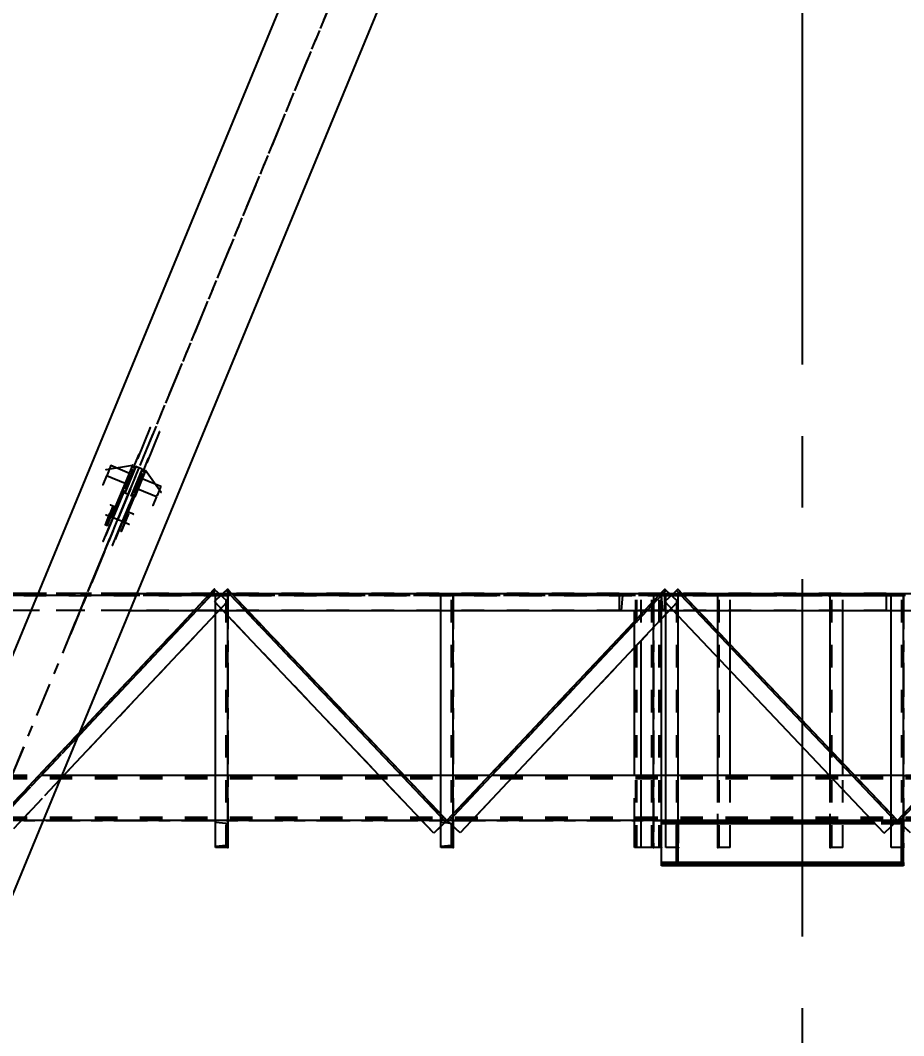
# Model space of a CAD drawing. Header units: millimetres. Extents: x 2368 to 8313, y 7493 to 11698.
# Drawn here: x 5138.1 to 5216.6, y 11254.3 to 11344.5 of the extents above; entities that cross this region are included whole.
import ezdxf

# ---------------------------------------------------------------- set-up
doc = ezdxf.new("R2010")
doc.units = ezdxf.units.MM
for name, pattern in [('CENTER', [50.8, 31.75, -6.35, 6.35, -6.35]), ('XKITLINE00', [0]), ('XKITLINE02', [4, 2, -2]), ('XKITLINE03', [6, 3, -1, 1, -1])]:
    doc.linetypes.add(name, pattern=pattern)
doc.styles.add('ROMANS', font='romans.shx')
doc.dimstyles.new('MD300', dxfattribs={"dimtxt": 2.5, "dimasz": 2.5, "dimexe": 1, "dimexo": 1, "dimgap": 0.5, "dimtad": 1, "dimdec": 1, "dimlfac": 50, "dimrnd": 0.5, "dimdsep": 46, "dimtxsty": 'ROMANS', "dimcen": 1, "dimclrd": 146, "dimclre": 146, "dimclrt": 30, "dimadec": 1, "dimazin": 2, "dimtfac": 1, "dimtdec": 1, "dimtmove": 0, "dimatfit": 1, "dimfxl": 1, "dimtolj": 1, "dimtzin": 0, "dimlwd": -1, "dimlwe": -1, "dimarcsym": 0})

# ---------------------------------------------------------------- blocks, each defined once
blk = doc.blocks.new('*D36')
at = {"color": 146, "transparency": 16777216}
for p, q in [((3888.588, 11276.272), (3888.588, 10979.265)), ((5216.588, 11054.98), (5216.588, 10979.265)), ((3891.088, 10980.265), (5214.088, 10980.265))]:
    blk.add_line(p, q, dxfattribs=at)
for points in [[(3891.088, 10980.681), (3891.088, 10979.848), (3888.588, 10980.265)], [(5214.088, 10980.681), (5214.088, 10979.848), (5216.588, 10980.265)]]:
    blk.add_solid(points, dxfattribs=at)
at = {"layer": 'Defpoints', "color": 0, "transparency": 16777216}
for p in [(3888.588, 11277.272), (5216.588, 11055.98), (5216.588, 10980.265)]:
    blk.add_point(p, dxfattribs=at)
at = {"color": 30, "transparency": 16777216, "insert": (4552.588, 10982.015), "char_height": 2.5, "attachment_point": 5, "style": 'ROMANS'}
blk.add_mtext('\\A1;66400', dxfattribs=at)
blk = doc.blocks.new('*D38')
at = {"color": 146, "transparency": 16777216}
for p, q in [((3888.584, 11276.27), (3888.584, 10968.162)), ((6544.588, 11276.271), (6544.588, 10968.162)), ((6542.088, 10969.162), (3891.084, 10969.162))]:
    blk.add_line(p, q, dxfattribs=at)
for points in [[(3891.084, 10969.579), (3891.084, 10968.745), (3888.584, 10969.162)], [(6542.088, 10969.579), (6542.088, 10968.745), (6544.588, 10969.162)]]:
    blk.add_solid(points, dxfattribs=at)
at = {"layer": 'Defpoints', "color": 0, "transparency": 16777216}
for p in [(3888.584, 11277.27), (6544.588, 11277.271), (3888.584, 10969.162)]:
    blk.add_point(p, dxfattribs=at)
at = {"color": 30, "transparency": 16777216, "insert": (5216.586, 10970.912), "char_height": 2.5, "attachment_point": 5, "style": 'ROMANS'}
blk.add_mtext('\\A1;132800', dxfattribs=at)

msp = doc.modelspace()

# ---------------------------------------------------------------- linework, layer by layer
at = {"color": 6, "linetype": 'CENTER'}
msp.add_line((5207.5882, 10907.5139), (5207.5882, 11495.735), dxfattribs=at)
at = {"color": 8, "linetype": 'XKITLINE03'}
for p, q in [((5052.5881, 11072.0118), (5216.5881, 11469.2205)), ((5052.5882, 11072.0118), (5216.5882, 11469.2205)), ((5142.1956, 11289.0414), (5201.3733, 11432.37)), ((5149.6662, 11308.3145), (5146.8495, 11301.4925)), ((5150.4981, 11307.971), (5147.6814, 11301.149)), ((5145.8721, 11299.1252), (5148.6888, 11305.9471)), ((5146.704, 11298.7817), (5149.5206, 11305.6037)), ((5145.7456, 11304.5836), (5148.1025, 11304.9728)), ((5146.1632, 11304.94), (5145.8303, 11304.1336)), ((5147.827, 11304.253), (5146.1632, 11304.94)), ((5146.5951, 11301.2694), (5147.827, 11304.253)), ((5148.1025, 11304.9728), (5147.1415, 11302.645)), ((5147.4447, 11302.4887), (5148.4278, 11304.8696)), ((5148.9454, 11304.6559), (5147.9624, 11302.275)), ((5149.2487, 11304.4995), (5148.2876, 11302.1718)), ((5148.4278, 11304.8696), (5148.6894, 11304.7695)), ((5148.6894, 11304.7695), (5148.9454, 11304.6559)), ((5150.6445, 11302.561), (5149.2487, 11304.4995)), ((5145.7901, 11304.0364), (5145.4572, 11303.2301)), ((5147.4539, 11303.3495), (5145.7901, 11304.0364)), ((5146.2221, 11300.3659), (5147.4539, 11303.3495)), ((5147.7043, 11300.8115), (5148.9362, 11303.7951)), ((5148.9362, 11303.7951), (5150.6, 11303.1081)), ((5147.9046, 11302.8688), (5142.5794, 11289.9711)), ((5146.8777, 11300.3817), (5148.0168, 11303.1404)), ((5147.3313, 11299.9079), (5148.5631, 11302.8915)), ((5147.7008, 11302.3751), (5147.4447, 11302.4887)), ((5148.5631, 11302.8915), (5150.2269, 11302.2046)), ((5150.6, 11303.1081), (5150.2671, 11302.3017)), ((5146.8495, 11301.4925), (5145.4885, 11298.1961)), ((5146.133, 11301.4602), (5146.5951, 11301.2694)), ((5150.2269, 11302.2046), (5149.894, 11301.3982)), ((5145.6783, 11299.6776), (5146.0911, 11300.6775)), ((5145.7599, 11300.5567), (5146.2221, 11300.3659)), ((5145.8261, 11299.6165), (5146.239, 11300.6165)), ((5146.3224, 11301.2377), (5145.9096, 11300.2378)), ((5146.4703, 11301.1767), (5146.0574, 11300.1768)), ((5147.6814, 11301.149), (5146.3204, 11297.8526)), ((5147.7274, 11300.6576), (5147.3145, 11299.6577)), ((5148.1665, 11300.6207), (5147.7043, 11300.8115)), ((5145.9096, 11300.2378), (5145.6783, 11299.6776)), ((5146.0574, 11300.1768), (5145.8261, 11299.6165)), ((5147.3313, 11299.9081), (5146.2222, 11300.3661)), ((5146.2274, 11298.8065), (5146.8777, 11300.3817)), ((5147.0832, 11299.0975), (5147.4961, 11300.0974)), ((5147.3145, 11299.6577), (5147.0832, 11299.0975)), ((5147.7934, 11299.7171), (5147.3313, 11299.9079)), ((5142.6104, 11290.0462), (5146.2274, 11298.8065)), ((5145.4885, 11298.1961), (5145.8721, 11299.1252)), ((5146.3204, 11297.8526), (5146.704, 11298.7817)), ((5142.5794, 11289.9711), (5142.6104, 11290.0462))]:
    msp.add_line(p, q, dxfattribs=at)
at = {"color": 8, "linetype": 'XKITLINE00'}
for p, q in [((5202.1352, 11444.848), (5135.4451, 11283.3241)), ((5209.6449, 11441.7713), (5116.544, 11216.2805))]:
    msp.add_line(p, q, dxfattribs=at)
at = {"color": 4, "linetype": 'XKITLINE03'}
msp.add_line((5146.4785, 11293.4162), (5069.5913, 11293.4162), dxfattribs=at)
at = {"color": 7, "linetype": 'XKITLINE00'}
for p, q in [((5139.682, 11293.5862), (5134.4319, 11293.5862)), ((5148.462, 11293.5862), (5284.7143, 11293.5862)), ((5155.3565, 11293.9644), (5155.0004, 11293.5862)), ((5155.473, 11293.8547), (5155.2201, 11293.5862)), ((5155.7581, 11293.5862), (5155.3565, 11293.9644)), ((5156.5192, 11293.9667), (5156.118, 11293.5862)), ((5156.6595, 11293.5862), (5156.4031, 11293.8566)), ((5156.88, 11293.5862), (5156.5192, 11293.9667)), ((5195.0004, 11293.5862), (5195.3565, 11293.9644)), ((5195.2201, 11293.5862), (5195.473, 11293.8547)), ((5195.7581, 11293.5862), (5195.3565, 11293.9644)), ((5196.118, 11293.5862), (5196.5192, 11293.9667)), ((5196.6595, 11293.5862), (5196.4031, 11293.8566)), ((5196.88, 11293.5862), (5196.5192, 11293.9667)), ((5139.0627, 11292.0862), (5134.4319, 11292.0862)), ((5155.4591, 11291.7394), (5141.6395, 11277.062)), ((5153.8078, 11292.0862), (5143.1841, 11280.8031)), ((5153.588, 11292.0862), (5143.3557, 11281.2188)), ((5147.8427, 11292.0862), (5285.3336, 11292.0862)), ((5155.4591, 11271.0162), (5155.4591, 11292.0862)), ((5156.5591, 11271.0162), (5156.5591, 11292.0862)), ((5174.8482, 11272.3152), (5156.5591, 11291.5995)), ((5175.893, 11273.3061), (5158.0821, 11292.0862)), ((5176.0091, 11273.4162), (5158.3026, 11292.0862)), ((5175.4591, 11273.9961), (5175.4591, 11292.0862)), ((5193.588, 11292.0862), (5176.0091, 11273.4162)), ((5193.8078, 11292.0862), (5176.1256, 11273.3065)), ((5176.5591, 11274.0003), (5176.5591, 11292.0862)), ((5195.4591, 11291.7394), (5177.174, 11272.3194)), ((5192.6592, 11291.0997), (5192.6592, 11292.0862)), ((5193.2591, 11291.7369), (5193.2591, 11292.0862)), ((5195.4591, 11271.0162), (5195.4591, 11292.0862)), ((5196.5591, 11271.0162), (5196.5591, 11292.0862)), ((5214.8482, 11272.3152), (5196.5591, 11291.5995)), ((5215.893, 11273.3061), (5198.0821, 11292.0862)), ((5216.0091, 11273.4162), (5198.3026, 11292.0862)), ((5200.0591, 11290.2341), (5200.0591, 11292.0862)), ((5201.1591, 11289.0743), (5201.1591, 11292.0862)), ((5210.0591, 11279.69), (5210.0591, 11292.0862)), ((5211.1591, 11278.5301), (5211.1591, 11292.0862)), ((5215.4591, 11273.9961), (5215.4591, 11292.0862)), ((5216.5591, 11271.0162), (5216.5591, 11292.0862)), ((5194.3591, 11277.4162), (5194.3591, 11290.5712)), ((5195.0592, 11277.4162), (5195.0592, 11291.3146)), ((5192.6592, 11277.4162), (5192.6592, 11288.7657)), ((5193.2591, 11277.4162), (5193.2591, 11289.4029)), ((5200.0591, 11277.4162), (5200.0591, 11287.909)), ((5201.1591, 11277.4162), (5201.1591, 11286.7492)), ((5155.4591, 11277.4162), (5141.9729, 11277.4162)), ((5170.0105, 11277.4162), (5156.5591, 11277.4162)), ((5175.4591, 11277.4162), (5172.2156, 11277.4162)), ((5179.7753, 11277.4162), (5176.5591, 11277.4162)), ((5195.4591, 11277.4162), (5181.9729, 11277.4162)), ((5210.0105, 11277.4162), (5196.5591, 11277.4162)), ((5215.4591, 11277.4162), (5212.2156, 11277.4162)), ((5216.5591, 11277.4162), (5235.4591, 11277.4162)), ((5175.4591, 11271.0162), (5175.4591, 11273.7636)), ((5176.5591, 11271.0162), (5176.5591, 11273.7669)), ((5215.4591, 11271.0162), (5215.4591, 11273.7636)), ((5155.4591, 11273.4162), (5140.1342, 11273.4162)), ((5173.804, 11273.4162), (5156.5591, 11273.4162)), ((5175.4591, 11272.8946), (5174.8482, 11272.3152)), ((5176.0091, 11273.4162), (5175.893, 11273.3061)), ((5175.893, 11273.3061), (5175.893, 11273.3061)), ((5176.0091, 11273.4162), (5176.1256, 11273.3065)), ((5176.1256, 11273.3065), (5176.1256, 11273.3065)), ((5177.174, 11272.3194), (5176.5591, 11272.8983)), ((5195.4591, 11273.4162), (5178.2067, 11273.4162)), ((5192.6592, 11271.0162), (5192.6592, 11273.4162)), ((5193.2591, 11271.0162), (5193.2591, 11273.4162)), ((5194.3591, 11271.0162), (5194.3591, 11273.4162)), ((5195.0591, 11273.4162), (5195.0591, 11273.2462)), ((5195.4591, 11273.4162), (5195.0591, 11273.4162)), ((5195.4591, 11273.2142), (5195.0591, 11273.2462)), ((5195.0591, 11273.2462), (5195.0593, 11273.2462)), ((5195.0592, 11271.0162), (5195.0592, 11273.2462)), ((5195.4591, 11273.1398), (5195.0593, 11273.1398)), ((5213.804, 11273.4162), (5196.5591, 11273.4162)), ((5213.9652, 11273.2462), (5196.5591, 11273.2462)), ((5214.0661, 11273.1398), (5196.5591, 11273.1398)), ((5214.8482, 11272.3152), (5215.4591, 11272.8946)), ((5215.893, 11273.3061), (5216.0091, 11273.4162)), ((5215.893, 11273.3061), (5215.893, 11273.3061)), ((5216.5591, 11273.4162), (5235.4591, 11273.4162)), ((5217.174, 11272.3194), (5216.5591, 11272.8984)), ((5156.5591, 11271.0162), (5155.4591, 11271.0162)), ((5176.5591, 11271.0162), (5175.4591, 11271.0162)), ((5193.2591, 11271.0162), (5192.6592, 11271.0162)), ((5194.3591, 11271.0162), (5193.2591, 11271.0162)), ((5195.0592, 11271.0162), (5194.3591, 11271.0162)), ((5195.0593, 11269.6926), (5195.0593, 11271.0162)), ((5196.5591, 11271.0162), (5195.4591, 11271.0162)), ((5196.3891, 11269.6926), (5196.3891, 11271.0162)), ((5196.5591, 11269.4162), (5196.5591, 11271.0162)), ((5216.5591, 11271.0162), (5215.4591, 11271.0162)), ((5216.3891, 11269.6926), (5216.3891, 11271.0162)), ((5216.5591, 11269.4162), (5216.5591, 11271.0162)), ((5195.0591, 11269.5862), (5196.3891, 11269.6926)), ((5195.0591, 11269.5862), (5195.0591, 11269.4162)), ((5195.0591, 11269.5862), (5195.0593, 11269.5862)), ((5196.5593, 11269.4162), (5195.0591, 11269.4162)), ((5195.0593, 11269.6926), (5195.0593, 11269.5862)), ((5196.3891, 11269.6926), (5195.0593, 11269.6926)), ((5196.3891, 11269.6926), (5196.3893, 11269.6926)), ((5216.3891, 11269.6926), (5196.5591, 11269.6926)), ((5215.0591, 11269.5862), (5196.5591, 11269.5862)), ((5215.0591, 11269.4162), (5196.5591, 11269.4162)), ((5215.0591, 11269.5862), (5216.3891, 11269.6926)), ((5215.0591, 11269.5862), (5215.0591, 11269.4162)), ((5215.0591, 11269.5862), (5215.0593, 11269.5862)), ((5216.5593, 11269.4162), (5215.0591, 11269.4162)), ((5216.3891, 11269.6926), (5216.3893, 11269.6926))]:
    msp.add_line(p, q, dxfattribs=at)
at = {"color": 3, "linetype": 'XKITLINE02'}
for p, q in [((5195.3193, 11293.5862), (5134.4319, 11293.5862)), ((5134.4319, 11293.4162), (5298.7444, 11293.4162)), ((5195.0429, 11293.4162), (5134.4319, 11293.4162)), ((5155.3565, 11293.9644), (5136.0091, 11273.4162)), ((5155.473, 11293.8547), (5136.1256, 11273.3065)), ((5148.462, 11293.5862), (5139.682, 11293.5862)), ((5155.0004, 11293.5862), (5153.588, 11292.0862)), ((5155.2201, 11293.5862), (5153.8078, 11292.0862)), ((5155.3565, 11293.9644), (5155.3565, 11293.9644)), ((5156.5214, 11292.8676), (5155.3565, 11293.9644)), ((5156.118, 11293.5862), (5155.3582, 11292.8657)), ((5156.5192, 11293.9667), (5155.3583, 11292.8657)), ((5155.4591, 11292.0862), (5155.4591, 11293.4162)), ((5156.5591, 11293.4162), (5155.4591, 11293.4162)), ((5156.5592, 11293.4162), (5155.4591, 11293.4162)), ((5155.4592, 11271.0162), (5155.4591, 11293.4162)), ((5155.473, 11293.8547), (5155.473, 11293.8547)), ((5156.5214, 11292.8676), (5155.7581, 11293.5862)), ((5156.5192, 11293.9667), (5156.4031, 11293.8566)), ((5175.893, 11273.3061), (5156.4031, 11293.8566)), ((5156.4191, 11271.0162), (5156.4191, 11293.4162)), ((5156.4192, 11271.0162), (5156.4191, 11293.4162)), ((5176.0091, 11273.4162), (5156.5192, 11293.9667)), ((5156.5591, 11292.0862), (5156.5591, 11293.4162)), ((5156.5592, 11271.0162), (5156.5591, 11293.4162)), ((5158.0821, 11292.0862), (5156.6595, 11293.5862)), ((5158.3026, 11292.0862), (5156.88, 11293.5862)), ((5175.4591, 11292.0862), (5175.4591, 11293.4162)), ((5176.5591, 11293.4162), (5175.4591, 11293.4162)), ((5176.5592, 11293.4162), (5175.4591, 11293.4162)), ((5175.4592, 11271.0162), (5175.4591, 11293.4162)), ((5195.3565, 11293.9644), (5176.0091, 11273.4162)), ((5195.473, 11293.8547), (5176.1256, 11273.3065)), ((5176.4191, 11271.0162), (5176.4191, 11293.4162)), ((5176.4192, 11271.0162), (5176.4191, 11293.4162)), ((5176.5591, 11292.0862), (5176.5591, 11293.4162)), ((5176.5592, 11271.0162), (5176.5591, 11293.4162)), ((5191.319, 11293.5863), (5191.319, 11292.0863)), ((5215.0303, 11293.5863), (5191.319, 11293.5863)), ((5195.3193, 11293.5863), (5191.319, 11293.5863)), ((5191.319, 11293.5863), (5191.319, 11292.0863)), ((5191.3193, 11293.5863), (5191.3193, 11292.0863)), ((5191.3193, 11293.5862), (5191.3193, 11292.0862)), ((5191.5954, 11293.4163), (5191.489, 11292.0863)), ((5191.5954, 11293.4163), (5191.489, 11292.0863)), ((5191.5957, 11293.4163), (5191.4893, 11292.0863)), ((5191.5957, 11293.4162), (5191.4893, 11292.0862)), ((5215.0303, 11293.4163), (5191.5954, 11293.4163)), ((5195.0429, 11293.4163), (5191.5954, 11293.4163)), ((5195.0592, 11293.4162), (5192.6592, 11293.4162)), ((5192.6592, 11273.4162), (5192.6592, 11293.4162)), ((5192.7952, 11271.0162), (5192.7952, 11293.4162)), ((5192.872, 11271.0162), (5192.872, 11293.4162)), ((5194.3592, 11293.4162), (5193.2591, 11293.4162)), ((5193.2592, 11271.0162), (5193.2591, 11293.4162)), ((5193.588, 11292.0862), (5195.0004, 11293.5862)), ((5193.8078, 11292.0862), (5195.2201, 11293.5862)), ((5194.2192, 11271.0162), (5194.2191, 11293.4162)), ((5194.3592, 11271.0162), (5194.3591, 11293.4162)), ((5195.0592, 11293.4162), (5194.8464, 11293.4162)), ((5194.8464, 11271.0162), (5194.8464, 11293.4162)), ((5194.9232, 11271.0162), (5194.9232, 11293.4162)), ((5195.0427, 11293.4163), (5195.1491, 11292.0863)), ((5195.0427, 11293.4163), (5195.1491, 11292.0863)), ((5195.0429, 11293.4163), (5195.1493, 11292.0863)), ((5195.0429, 11293.4162), (5195.1493, 11292.0862)), ((5195.0592, 11271.0162), (5195.0592, 11293.4162)), ((5195.3191, 11293.5863), (5195.3191, 11292.0863)), ((5195.3191, 11293.5863), (5195.3191, 11292.0863)), ((5195.3193, 11293.5863), (5215.0301, 11293.5863)), ((5195.3193, 11293.5863), (5195.3193, 11292.0863)), ((5195.3193, 11293.5862), (5195.3193, 11292.0862)), ((5195.3193, 11293.4163), (5215.0301, 11293.4163)), ((5196.5214, 11292.8676), (5195.3565, 11293.9644)), ((5195.3582, 11292.8657), (5196.118, 11293.5862)), ((5195.4591, 11292.0862), (5195.4591, 11293.4162)), ((5196.5591, 11293.4162), (5195.4591, 11293.4162)), ((5196.5214, 11292.8676), (5195.7581, 11293.5862)), ((5196.4191, 11271.0162), (5196.4191, 11293.4162)), ((5196.5591, 11292.0862), (5196.5591, 11293.4162)), ((5198.0821, 11292.0862), (5196.6595, 11293.5862)), ((5198.3026, 11292.0862), (5196.88, 11293.5862)), ((5200.0591, 11292.0862), (5200.0591, 11293.4162)), ((5201.1591, 11293.4162), (5200.0591, 11293.4162)), ((5200.0591, 11271.0162), (5200.0591, 11293.4162)), ((5200.1991, 11271.0162), (5200.1991, 11293.4162)), ((5200.1991, 11271.0162), (5200.1991, 11293.4162)), ((5201.1591, 11277.4162), (5201.1591, 11293.4162)), ((5201.1591, 11271.0162), (5201.1591, 11293.4162)), ((5210.0591, 11292.0862), (5210.0591, 11293.4162)), ((5211.1591, 11293.4162), (5210.0591, 11293.4162)), ((5210.0591, 11271.0162), (5210.0591, 11293.4162)), ((5210.1991, 11271.0162), (5210.1991, 11293.4162)), ((5210.1991, 11271.0162), (5210.1991, 11293.4162)), ((5211.1591, 11277.4162), (5211.1591, 11293.4162)), ((5211.1591, 11271.0162), (5211.1591, 11293.4162)), ((5215.0301, 11293.5863), (5215.0301, 11292.0863)), ((5215.0301, 11293.4163), (5215.0301, 11292.0863)), ((5215.0303, 11293.5863), (5215.0303, 11292.0863)), ((5215.0303, 11293.4163), (5215.0303, 11292.0863)), ((5215.4591, 11292.0862), (5215.4591, 11293.4162)), ((5216.5591, 11293.4162), (5215.4591, 11293.4162)), ((5216.5592, 11293.4162), (5215.4591, 11293.4162)), ((5215.4592, 11271.0162), (5215.4591, 11293.4162)), ((5216.1256, 11273.3065), (5235.473, 11293.8547)), ((5216.4191, 11271.0162), (5216.4191, 11293.4162)), ((5216.4192, 11271.0162), (5216.4191, 11293.4162)), ((5216.5591, 11292.0862), (5216.5591, 11293.4162)), ((5216.5592, 11271.0162), (5216.5591, 11293.4162)), ((5156.5214, 11292.8676), (5137.174, 11272.3194)), ((5156.5591, 11291.5995), (5155.3582, 11292.8657)), ((5174.8482, 11272.3152), (5155.3583, 11292.8657)), ((5156.5214, 11292.8676), (5155.4591, 11291.7394)), ((5196.5214, 11292.8676), (5177.174, 11272.3194)), ((5196.5591, 11291.5995), (5195.3582, 11292.8657)), ((5195.4591, 11291.7394), (5196.5214, 11292.8676)), ((5195.3193, 11292.0862), (5134.4319, 11292.0862)), ((5147.8427, 11292.0862), (5139.0627, 11292.0862)), ((5215.0303, 11292.0863), (5191.319, 11292.0863)), ((5191.319, 11292.0863), (5191.489, 11292.0863)), ((5191.4893, 11292.0863), (5191.319, 11292.0863)), ((5193.2591, 11271.0162), (5193.2591, 11291.7369)), ((5195.3193, 11292.0863), (5195.1491, 11292.0863)), ((5195.1493, 11292.0862), (5195.3193, 11292.0862)), ((5195.3193, 11292.0863), (5215.0301, 11292.0863)), ((5192.6592, 11288.7657), (5192.6592, 11291.0997)), ((5200.0591, 11287.909), (5200.0591, 11290.2341)), ((5201.1591, 11286.7492), (5201.1591, 11289.0743)), ((5143.3557, 11281.2188), (5136.0091, 11273.4162)), ((5143.1841, 11280.8031), (5136.1256, 11273.3065)), ((5210.0591, 11271.0162), (5210.0591, 11279.69)), ((5211.1591, 11271.0162), (5211.1591, 11278.5301)), ((5298.7443, 11277.4162), (5134.4319, 11277.4162)), ((5298.7443, 11277.2462), (5134.4319, 11277.2462)), ((5298.7443, 11277.1398), (5134.4319, 11277.1398)), ((5298.7443, 11277.4162), (5134.432, 11277.4162)), ((5141.9729, 11277.4162), (5134.432, 11277.4162)), ((5298.7443, 11277.2462), (5134.432, 11277.2462)), ((5298.7443, 11277.1398), (5134.432, 11277.1398)), ((5141.6395, 11277.062), (5137.174, 11272.3194)), ((5156.5591, 11277.4162), (5155.4591, 11277.4162)), ((5172.2156, 11277.4162), (5170.0105, 11277.4162)), ((5176.5591, 11277.4162), (5175.4591, 11277.4162)), ((5181.9729, 11277.4162), (5179.7753, 11277.4162)), ((5192.6592, 11273.4162), (5192.6592, 11277.4162)), ((5193.2591, 11273.4162), (5193.2591, 11277.4162)), ((5194.3591, 11273.4162), (5194.3591, 11277.4162)), ((5195.0592, 11273.2462), (5195.0592, 11277.4162)), ((5196.5591, 11277.4162), (5195.4591, 11277.4162)), ((5200.0591, 11271.0162), (5200.0591, 11277.4162)), ((5201.1591, 11271.0162), (5201.1591, 11277.4162)), ((5212.2156, 11277.4162), (5210.0105, 11277.4162)), ((5216.5591, 11277.4162), (5215.4591, 11277.4162)), ((5216.0091, 11273.4162), (5219.7753, 11277.4162)), ((5298.7443, 11273.6926), (5134.4319, 11273.6926)), ((5298.7443, 11273.5862), (5134.4319, 11273.5862)), ((5298.7443, 11273.6926), (5134.432, 11273.6926)), ((5298.7443, 11273.5862), (5134.432, 11273.5862)), ((5175.4591, 11273.7636), (5175.4591, 11273.9961)), ((5176.5591, 11273.7669), (5176.5591, 11274.0003)), ((5215.4591, 11273.7636), (5215.4591, 11273.9961)), ((5298.7443, 11273.4162), (5134.4319, 11273.4162)), ((5276.5591, 11273.4162), (5134.432, 11273.4162)), ((5140.1342, 11273.4162), (5134.432, 11273.4162)), ((5156.5591, 11273.4162), (5155.4591, 11273.4162)), ((5155.4591, 11273.4162), (5155.4591, 11273.2802)), ((5156.5591, 11273.4162), (5155.4591, 11273.4162)), ((5155.4591, 11273.4162), (5155.4591, 11273.2802)), ((5155.4591, 11273.2802), (5156.4191, 11273.2034)), ((5155.4591, 11273.2802), (5155.4591, 11273.2802)), ((5155.4591, 11273.2802), (5156.4191, 11273.2034)), ((5156.4191, 11273.2034), (5156.4191, 11271.229)), ((5156.4191, 11273.2034), (5156.4191, 11273.2034)), ((5156.4191, 11273.2034), (5156.4191, 11271.229)), ((5156.5591, 11273.4162), (5156.5591, 11271.0162)), ((5156.5591, 11273.4162), (5156.5591, 11271.0162)), ((5178.2067, 11273.4162), (5173.804, 11273.4162)), ((5176.0091, 11273.4162), (5174.8482, 11272.3152)), ((5175.4591, 11273.4162), (5175.4591, 11273.2802)), ((5176.5591, 11273.4162), (5175.4591, 11273.4162)), ((5175.4591, 11273.4162), (5175.4591, 11273.2802)), ((5175.893, 11273.3061), (5175.4591, 11272.8946)), ((5175.4591, 11273.2802), (5176.4191, 11273.2034)), ((5175.4591, 11273.2802), (5175.4591, 11273.2802)), ((5175.4591, 11273.2802), (5176.4191, 11273.2034)), ((5175.893, 11273.3061), (5175.893, 11273.3061)), ((5176.0091, 11273.4162), (5176.0091, 11273.4162)), ((5176.0091, 11273.4162), (5176.0091, 11273.4162)), ((5177.174, 11272.3194), (5176.0091, 11273.4162)), ((5176.5591, 11272.8983), (5176.0091, 11273.4162)), ((5176.4191, 11273.2034), (5176.4191, 11271.229)), ((5176.4191, 11273.2034), (5176.4191, 11273.2034)), ((5176.4191, 11273.2034), (5176.4191, 11271.229)), ((5176.5591, 11273.4162), (5176.5591, 11271.0162)), ((5176.5591, 11273.4162), (5176.5591, 11271.0162)), ((5195.0593, 11273.4162), (5195.0593, 11273.2462)), ((5195.0593, 11273.4162), (5195.0593, 11273.4162)), ((5195.0593, 11273.4162), (5195.0593, 11273.2462)), ((5195.0593, 11271.0162), (5195.0593, 11273.4162)), ((5216.5593, 11273.4162), (5195.0593, 11273.4162)), ((5195.0593, 11273.2462), (5196.3893, 11273.1398)), ((5195.0593, 11273.2462), (5195.0593, 11273.1398)), ((5196.5591, 11273.2462), (5195.0593, 11273.2462)), ((5196.5591, 11273.4162), (5195.4591, 11273.4162)), ((5196.5593, 11273.4162), (5195.4591, 11273.4162)), ((5196.3891, 11273.1398), (5195.4591, 11273.2142)), ((5196.5591, 11273.1398), (5195.4591, 11273.1398)), ((5196.3891, 11271.0162), (5196.3891, 11273.1398)), ((5196.3891, 11273.1398), (5196.3893, 11273.1398)), ((5196.3893, 11273.1398), (5196.3893, 11269.6926)), ((5196.5591, 11271.0162), (5196.5591, 11273.4162)), ((5196.5593, 11273.4162), (5196.5593, 11269.4162)), ((5213.804, 11273.4162), (5216.5591, 11273.4162)), ((5216.5593, 11273.2462), (5213.9652, 11273.2462)), ((5216.5593, 11273.1398), (5214.0661, 11273.1398)), ((5215.0591, 11273.4162), (5215.0591, 11273.2462)), ((5216.5593, 11273.4162), (5215.0591, 11273.4162)), ((5215.0591, 11273.2462), (5216.3891, 11273.1398)), ((5215.0591, 11273.2462), (5215.0593, 11273.2462)), ((5215.0593, 11273.4162), (5215.0593, 11273.2462)), ((5215.0593, 11273.2462), (5216.3893, 11273.1398)), ((5215.4591, 11272.8946), (5215.893, 11273.3061)), ((5215.893, 11273.3061), (5215.893, 11273.3061)), ((5217.174, 11272.3194), (5216.0091, 11273.4162)), ((5216.0091, 11273.4162), (5216.0091, 11273.4162)), ((5216.3891, 11271.0162), (5216.3891, 11273.1398)), ((5216.3891, 11273.1398), (5216.3893, 11273.1398)), ((5216.3893, 11273.1398), (5216.3893, 11269.6926)), ((5216.5591, 11271.0162), (5216.5591, 11273.4162)), ((5216.5593, 11269.4162), (5216.5593, 11273.4162)), ((5216.5593, 11273.4162), (5216.5593, 11273.2462)), ((5216.5593, 11269.4162), (5216.5593, 11273.4162)), ((5216.5593, 11273.2462), (5216.5593, 11273.1398)), ((5155.4591, 11271.1522), (5156.4191, 11271.229)), ((5155.4591, 11271.1522), (5156.4191, 11271.229)), ((5155.4591, 11271.1522), (5155.4591, 11271.0162)), ((5155.4591, 11271.1522), (5155.4591, 11271.1522)), ((5155.4591, 11271.1522), (5155.4591, 11271.0162)), ((5156.5592, 11271.0162), (5155.4591, 11271.0162)), ((5156.5591, 11271.0162), (5155.4591, 11271.0162)), ((5156.4191, 11271.229), (5156.4191, 11271.229)), ((5175.4591, 11271.1522), (5176.4191, 11271.229)), ((5175.4591, 11271.1522), (5176.4191, 11271.229)), ((5175.4591, 11271.1522), (5175.4591, 11271.0162)), ((5175.4591, 11271.1522), (5175.4591, 11271.1522)), ((5175.4591, 11271.1522), (5175.4591, 11271.0162)), ((5176.5592, 11271.0162), (5175.4591, 11271.0162)), ((5176.5591, 11271.0162), (5175.4591, 11271.0162)), ((5176.4191, 11271.229), (5176.4191, 11271.229)), ((5194.3591, 11271.0162), (5192.6592, 11271.0162)), ((5201.1591, 11271.0162), (5200.0591, 11271.0162)), ((5211.1591, 11271.0162), (5210.0591, 11271.0162)), ((5216.5592, 11271.0162), (5215.4591, 11271.0162)), ((5195.0593, 11269.5862), (5196.3893, 11269.6926)), ((5195.0593, 11269.4162), (5195.0593, 11269.6926)), ((5195.0593, 11269.5862), (5195.0593, 11269.4162)), ((5195.0593, 11269.5862), (5195.0593, 11269.4162)), ((5196.5591, 11269.5862), (5195.0593, 11269.5862)), ((5195.0593, 11269.4162), (5195.0593, 11269.4162)), ((5216.5593, 11269.4162), (5195.0593, 11269.4162)), ((5196.5591, 11269.6926), (5196.3891, 11269.6926)), ((5216.5593, 11269.5862), (5215.0591, 11269.5862)), ((5216.5593, 11269.4162), (5215.0591, 11269.4162)), ((5215.0593, 11269.5862), (5216.3893, 11269.6926)), ((5215.0593, 11269.5862), (5215.0593, 11269.4162)), ((5216.5593, 11269.6926), (5216.3891, 11269.6926)), ((5216.5593, 11269.6926), (5216.5593, 11269.5862)), ((5216.5593, 11269.5862), (5216.5593, 11269.4162))]:
    msp.add_line(p, q, dxfattribs=at)
at = {"color": 1, "linetype": 'XKITLINE03'}
for p, q in [((5298.7444, 11293.4162), (5134.4319, 11293.4162)), ((5155.3565, 11293.9644), (5136.0091, 11273.4162)), ((5136.0091, 11273.4162), (5155.3565, 11293.9644)), ((5156.5192, 11293.9667), (5176.0091, 11273.4162)), ((5176.0091, 11273.4162), (5156.5192, 11293.9667)), ((5156.5591, 11271.0162), (5156.5591, 11293.4162)), ((5156.5591, 11293.4162), (5156.5591, 11271.0162)), ((5176.0091, 11273.4162), (5195.3565, 11293.9644)), ((5195.3565, 11293.9644), (5176.0091, 11273.4162)), ((5176.5591, 11271.0162), (5176.5591, 11293.4162)), ((5176.5591, 11293.4162), (5176.5591, 11271.0162)), ((5193.859, 11293.4163), (5215.0302, 11293.4163)), ((5194.3591, 11293.4162), (5194.3591, 11271.0162)), ((5195.0592, 11271.0162), (5195.0592, 11293.4162)), ((5216.0091, 11273.4162), (5196.5192, 11293.9667)), ((5196.5591, 11271.0162), (5196.5591, 11293.4162)), ((5200.0591, 11271.0162), (5200.0591, 11293.4162)), ((5210.0591, 11271.0162), (5210.0591, 11293.4162)), ((5216.0091, 11273.4162), (5235.3565, 11293.9644)), ((5216.5591, 11271.0162), (5216.5591, 11293.4162)), ((5216.5591, 11293.4162), (5216.5591, 11271.0162)), ((5134.4319, 11273.4162), (5298.7443, 11273.4162)), ((5298.7443, 11273.4162), (5134.432, 11273.4162)), ((5156.5591, 11273.4162), (5156.5591, 11273.4162)), ((5176.5591, 11273.4162), (5176.5591, 11273.4162)), ((5195.0593, 11273.4162), (5216.5593, 11273.4162)), ((5196.5591, 11273.4162), (5196.5593, 11273.4162)), ((5216.5591, 11273.4162), (5216.5593, 11273.4162))]:
    msp.add_line(p, q, dxfattribs=at)
at = {"color": 8, "linetype": 'XKITLINE00'}
for centre in [(5149.6662, 11308.3145), (5150.4981, 11307.971), (5148.6888, 11305.9471), (5148.1025, 11304.9728), (5148.1025, 11304.9728), (5149.5206, 11305.6037), (5145.7456, 11304.5836), (5145.8303, 11304.1336), (5146.1632, 11304.94), (5146.1632, 11304.94), (5147.827, 11304.253), (5147.827, 11304.253), (5148.4278, 11304.8696), (5148.4278, 11304.8696), (5148.6894, 11304.7695), (5148.6894, 11304.7695), (5148.9454, 11304.6559), (5148.9454, 11304.6559), (5149.2487, 11304.4995), (5149.2487, 11304.4995), (5145.4572, 11303.2301), (5145.7901, 11304.0364), (5145.7901, 11304.0364), (5147.4539, 11303.3495), (5147.4539, 11303.3495), (5148.9362, 11303.7951), (5148.9362, 11303.7951), (5147.1415, 11302.645), (5147.4447, 11302.4887), (5147.4447, 11302.4887), (5147.7008, 11302.3751), (5147.9046, 11302.8688), (5147.9624, 11302.275), (5148.0168, 11303.1404), (5148.5631, 11302.8915), (5148.5631, 11302.8915), (5150.2671, 11302.3017), (5150.6, 11303.1081), (5150.6, 11303.1081), (5150.6445, 11302.561), (5146.133, 11301.4602), (5146.8495, 11301.4925), (5146.8495, 11301.4925), (5148.2876, 11302.1718), (5149.894, 11301.3982), (5150.2269, 11302.2046), (5150.2269, 11302.2046), (5145.7599, 11300.5567), (5146.0911, 11300.6775), (5146.239, 11300.6165), (5146.3224, 11301.2377), (5146.4703, 11301.1767), (5146.5951, 11301.2694), (5146.5951, 11301.2694), (5147.6814, 11301.149), (5147.6814, 11301.149), (5147.7043, 11300.8115), (5147.7043, 11300.8115), (5147.7274, 11300.6576), (5148.1665, 11300.6207), (5145.6783, 11299.6776), (5145.6783, 11299.6776), (5145.8261, 11299.6165), (5145.8261, 11299.6165), (5145.9096, 11300.2378), (5145.9096, 11300.2378), (5146.0574, 11300.1768), (5146.0574, 11300.1768), (5146.2221, 11300.3659), (5146.2221, 11300.3659), (5146.2222, 11300.3661), (5146.8777, 11300.3817), (5146.8777, 11300.3817), (5147.3145, 11299.6577), (5147.3145, 11299.6577), (5147.3313, 11299.9081), (5147.3313, 11299.9079), (5147.3313, 11299.9079), (5147.4961, 11300.0974), (5147.7934, 11299.7171), (5145.8721, 11299.1252), (5145.8721, 11299.1252), (5146.2274, 11298.8065), (5146.2274, 11298.8065), (5146.704, 11298.7817), (5146.704, 11298.7817), (5147.0832, 11299.0975), (5147.0832, 11299.0975), (5145.4885, 11298.1961), (5145.4885, 11298.1961), (5146.3204, 11297.8526), (5146.3204, 11297.8526), (5142.5794, 11289.9711), (5142.5794, 11289.9711), (5142.6104, 11290.0462), (5142.6104, 11290.0462), (5142.1956, 11289.0414)]:
    msp.add_circle(centre, 0.004, dxfattribs=at)
at = {"color": 1, "linetype": 'XKITLINE00'}
for centre in [(5155.3565, 11293.9644), (5155.3565, 11293.9644), (5156.5192, 11293.9667), (5156.5192, 11293.9667), (5156.5591, 11293.4162), (5156.5591, 11293.4162), (5176.5591, 11293.4162), (5176.5591, 11293.4162), (5193.859, 11293.4163), (5194.3591, 11293.4162), (5195.0592, 11293.4162), (5195.3565, 11293.9644), (5195.3565, 11293.9644), (5196.5192, 11293.9667), (5196.5591, 11293.4162), (5200.0591, 11293.4162), (5210.0591, 11293.4162), (5215.0302, 11293.4163), (5216.5591, 11293.4162), (5216.5591, 11293.4162), (5156.5591, 11273.4162), (5176.0091, 11273.4162), (5176.0091, 11273.4162), (5176.0091, 11273.4162), (5176.0091, 11273.4162), (5176.5591, 11273.4162), (5195.0593, 11273.4162), (5196.5591, 11273.4162), (5216.0091, 11273.4162), (5216.0091, 11273.4162), (5216.5591, 11273.4162), (5216.5593, 11273.4162), (5156.5591, 11271.0162), (5156.5591, 11271.0162), (5176.5591, 11271.0162), (5176.5591, 11271.0162), (5194.3591, 11271.0162), (5195.0592, 11271.0162), (5196.5591, 11271.0162), (5200.0591, 11271.0162), (5210.0591, 11271.0162), (5216.5591, 11271.0162), (5216.5591, 11271.0162)]:
    msp.add_circle(centre, 0.004, dxfattribs=at)

# ---------------------------------------------------------------- dimensions: what is measured, and where the dimension line sits
for base, p1, p2, picture, middle in [((3888.5836, 10969.1621), (6544.5882, 11277.2708), (3888.5836, 11277.2703), '*D38', (5216.5859, 10970.9121)), ((5216.5882, 10980.2647), (3888.5882, 11277.2717), (5216.5882, 11055.9804), '*D36', (4552.5882, 10982.0147))]:
    dim = msp.add_linear_dim(base=base, p1=p1, p2=p2, dimstyle='MD300')
    dim.commit()
    dim.dimension.update_dxf_attribs({"geometry": picture, "text_midpoint": middle})

doc.saveas('drawing.dxf')
